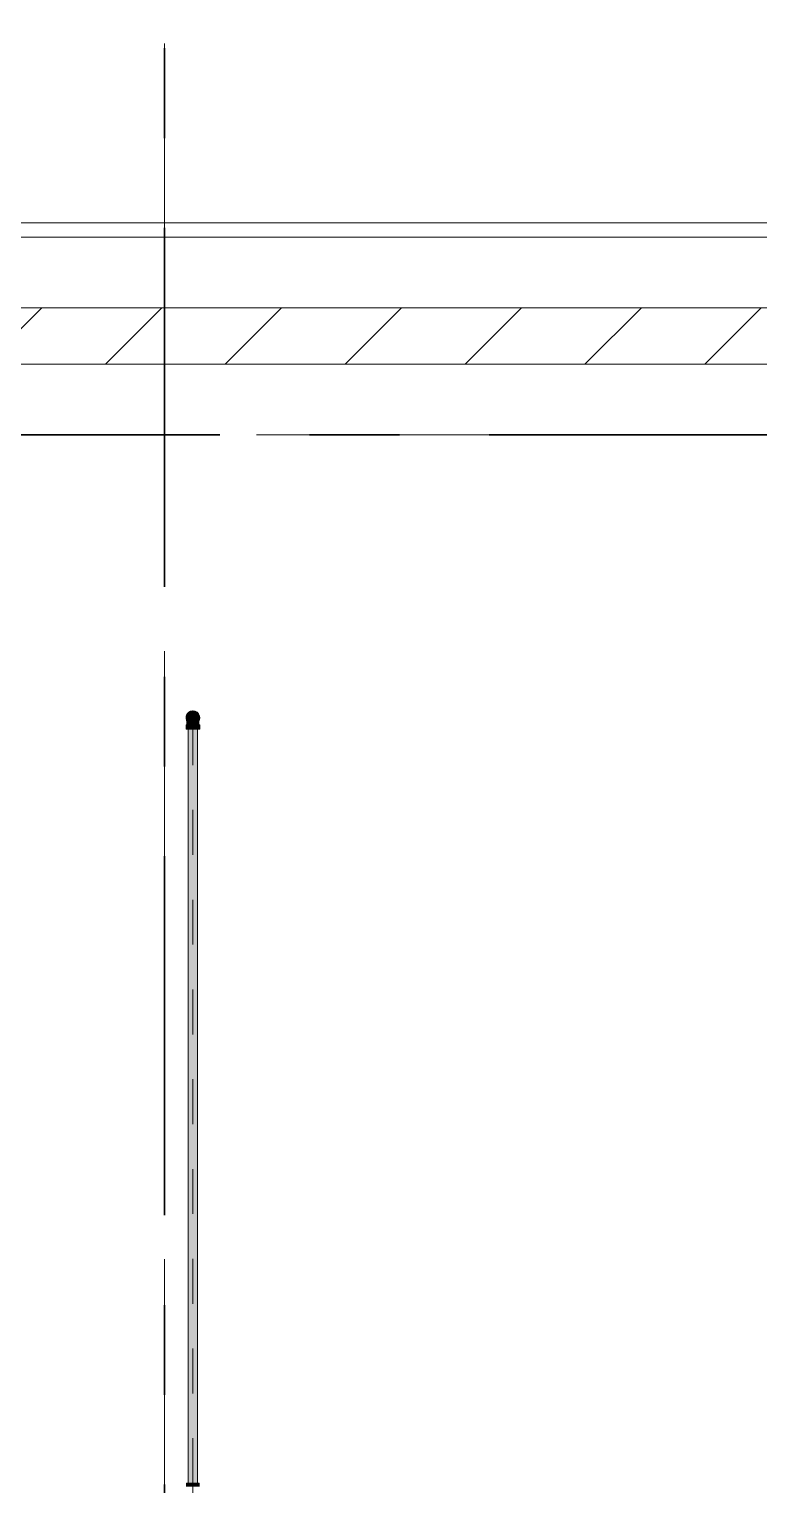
# Model space of a CAD drawing. Header units: millimetres. Extents: x -4000 to 187956, y -58990 to 162485.
# Drawn here: x 88671 to 91253, y 136737 to 141886 of the extents above; entities that cross this region are included whole.
import ezdxf

# ---------------------------------------------------------------- set-up
doc = ezdxf.new("R2010")
doc.units = ezdxf.units.MM
for name, pattern in [('Dash 1_16_', [317.5, 158.75, -158.75]), ('Grid Line', [2222.5, 1270, -317.5, 317.5, -317.5]), ('Grid Line 12_5mm', [2150, 1250, -300, 300, -300])]:
    doc.linetypes.add(name, pattern=pattern)
for name, color, linetype, lineweight in [('A-WALL', 113, 'Continuous', 13), ('A-WALL-PATT', 111, 'Continuous', 13), ('F-SPRN', 3, 'Continuous', 9), ('P-PIPE', 3, 'Continuous', 9), ('P-PIPE-CNTR', 3, 'Continuous', 9), ('S-GRID', 1, 'Continuous', 30)]:
    doc.layers.add(name, color=color, linetype=linetype, lineweight=lineweight)

# ---------------------------------------------------------------- blocks, each defined once
blk = doc.blocks.new('CMF2_NHAXUONG_A_rvt-1-FFS - TANG 1')
at = {"layer": 'A-WALL-PATT', "lineweight": 9}
h = blk.add_hatch(dxfattribs=at)
h.set_pattern_fill('FP_12', color=250, style=0, pattern_type=2)
h.set_pattern_definition([(45, (0, 0), (-212.13203, 212.13203), [])])
h.paths.add_polyline_path([(67549.8, 140700.5), (98249.8, 140700.5), (98249.8, 140900), (67549.8, 140900)])
at = {"layer": 'A-WALL', "color": 50, "lineweight": 15}
for p, q in [((98749.6, 141200), (66999.6, 141200)), ((98749.6, 141150), (66999.6, 141150)), ((67549.8, 140900), (98249.8, 140900)), ((98249.8, 140900), (67549.8, 140900)), ((88350, 140700.5), (98249.8, 140700.5))]:
    blk.add_line(p, q, dxfattribs=at)
at = {"layer": 'A-WALL', "color": 35, "lineweight": 15}
for p, q in [((98749.6, 141200), (80349.8, 141200)), ((88350, 140700.5), (98249.8, 140700.5))]:
    blk.add_line(p, q, dxfattribs=at)
at = {"layer": 'S-GRID', "linetype": 'Grid Line 12_5mm', "lineweight": 9}
for p, q in [((89150, 161185.2), (89150, -16487.4)), ((-824.3, 140450), (183641.1, 140450))]:
    blk.add_line(p, q, dxfattribs=at)
blk = doc.blocks.new('Sprinkler_Up - DN20-V121-FFS - TANG 1')
at = {"layer": 'F-SPRN', "transparency": 33554534}
for points in [[(4.6, 0), (22, 0.9), (18, 13.1), (6.9, 21.2), (-6.9, 21.2), (-18, 13.1), (-22.2, 0), (-3.9, 0.7), (-1.7, 2.9), (-1.2, 3.5), (-0.6, 4), (0.6, 4), (1.2, 3.5), (1.7, 2.9), (3.9, 0.7)], [(-6.9, -21.2), (6.9, -21.2), (18, -13.1), (22, 0), (3.9, -0.7), (1.7, -2.9), (1.2, -3.5), (0.6, -4), (-0.6, -4), (-1.2, -3.5), (-1.7, -2.9), (-4.6, 0), (-22.2, 0), (-18, -13.1), (-12.4, -17.1)], [(0, -16.7), (4.3, -16.1), (11.8, -11.8), (16.1, -4.3), (15, 6.3), (11.8, 11.8), (8.3, 14.4), (0, 16.7), (-4.3, 16.1), (-11.8, 11.8), (-16.1, 4.3), (-16.1, -4.3), (-11.8, -11.8), (-8.3, -14.4)], [(0, -15.6), (7.8, -13.5), (13.5, -7.8), (15.1, -4), (14.1, 6.3), (13.5, 7.8), (7.8, 13.5), (0, 15.6), (-7.8, 13.5), (-11, 11), (-15.1, 4), (-15.1, -4), (-11, -11), (-7.8, -13.5)], [(-10.9, -5.5), (-10.9, 5.4), (-14.5, 5.4), (-14.5, -5.5)], [(-7.7, -5.5), (-7.7, 5.4), (-10.9, 5.4), (-10.9, -5.5)], [(0, -5.5), (0, 5.4), (-7.7, 5.4), (-7.7, -5.5)], [(0, 0), (5.7, 0), (2.9, 4.9), (-2.9, 4.9), (-5.7, 0)], [(2.9, -4.9), (5.7, 0), (-5.7, 0), (-2.9, -4.9)], [(-4.6, 0), (4.6, 0), (0, 4.6)], [(0, -4.6), (4.6, 0), (-4.6, 0)], [(0, -2.6), (1.3, 0), (-1.8, 0)], [(-1.3, 0), (1.8, 0), (0, 2.6)], [(7.7, -5.5), (7.7, 5.4), (0, 5.4), (0, -5.5)], [(10.9, -5.5), (10.9, 5.4), (7.7, 5.4), (7.7, -5.5)], [(14.5, -5.5), (14.5, 5.4), (10.9, 5.4), (10.9, -5.5)]]:
    blk.add_hatch(color=1, dxfattribs=at).paths.add_polyline_path(points)
at = {"layer": 'F-SPRN', "color": 1}
for p, q in [((-11.5, 5.4), (-14.5, 5.4)), ((-14.5, 5.4), (-11.3, 5.4)), ((-14.5, 5.4), (-14.5, 3.7)), ((-14.5, 3.3), (-14.5, 0)), ((-11.5, 5.4), (-11.5, 4)), ((-10.9, 1.9), (-10.9, 3.6)), ((-10.8, 5.4), (-8, 5.4)), ((-8.1, 5.4), (-10.8, 5.4)), ((-8.1, 5.4), (-8.1, 2.8)), ((-8.1, 2.5), (-8.1, 0.7)), ((-7.7, 4.8), (-7.7, 2.7)), ((-7.7, 4.8), (-7.7, 2.7)), ((-7.7, 2.1), (-7.7, 0.5)), ((-7.7, 2.1), (-7.7, 0.5)), ((-6.7, 5.4), (-4.7, 5.4)), ((-5.8, 3.8), (-5.8, 2.2)), ((-2.1, 0), (-2.1, 0)), ((-2.1, 0), (-2.1, -0.1)), ((0, 2.1), (-0.1, 2.1)), ((2.1, 0), (2.1, 0.1)), ((2.1, 0), (2.1, 0)), ((4.7, 5.4), (6.5, 5.4)), ((7.7, 5.4), (10.8, 5.4)), ((7.7, 5.2), (7.7, 2.7)), ((7.7, 5.2), (7.7, 2.7)), ((7.7, 2.3), (7.7, 0.5)), ((7.7, 2.3), (7.7, 0.5)), ((10.8, 5.4), (8.1, 5.4)), ((8.1, 5.4), (8.1, 2.8)), ((8.1, 2.5), (8.1, 0.4)), ((10.9, 5.4), (14.5, 5.4)), ((10.9, 3.6), (10.9, 0.2)), ((14.5, 5.4), (11.5, 5.4)), ((11.5, 5.4), (11.5, 4)), ((11.5, 3), (11.5, 0.2)), ((14.5, 5.4), (14.5, -5.5)), ((-14.5, -1.3), (-14.5, -3.7)), ((-11.1, -5.5), (-14.5, -5.5)), ((-14.5, -5.5), (-11.5, -5.5)), ((-10.9, -2.6), (-10.9, -1.3)), ((-10.8, -5.5), (-8.1, -5.5)), ((-7.8, -5.5), (-10.8, -5.5)), ((-8.1, -4.2), (-8.1, -5.5)), ((-7.7, -2.7), (-7.7, -4)), ((-7.7, -2.7), (-7.7, -4)), ((-7, -5.5), (-5.8, -5.5)), ((-4.8, -5.5), (-7, -5.5)), ((-5.8, -2.3), (-5.8, -3.8)), ((0, -2.1), (0.1, -2.1)), ((7, -5.5), (4.8, -5.5)), ((5.8, -2.2), (5.8, -3.8)), ((5.8, -5.5), (7, -5.5)), ((7.7, -0.5), (7.7, -2.3)), ((7.7, -0.5), (7.7, -2.3)), ((7.7, -2.7), (7.7, -5.4)), ((7.7, -2.7), (7.7, -5.4)), ((10.8, -5.5), (7.7, -5.5)), ((8.1, -0.4), (8.1, -2.5)), ((8.1, -2.8), (8.1, -5.5)), ((8.1, -5.5), (10.8, -5.5)), ((10.9, -0.2), (10.9, -3.6)), ((14.5, -5.5), (10.9, -5.5)), ((11.5, -0.2), (11.5, -3)), ((11.5, -4), (11.5, -5.5)), ((11.5, -5.5), (14.5, -5.5))]:
    blk.add_line(p, q, dxfattribs=at)
at = {"layer": 'F-SPRN', "color": 1, "flags": 128}
for points in [[(-0.6, 2), (-0.7, 2), (-0.8, 1.9), (-0.9, 1.9), (-0.9, 1.9), (-1, 1.8), (-1.1, 1.8), (-1.2, 1.7), (-1.2, 1.7), (-1.3, 1.6), (-1.4, 1.6), (-1.4, 1.5), (-1.5, 1.5), (-1.5, 1.4), (-1.6, 1.3), (-1.6, 1.3), (-1.7, 1.2), (-1.7, 1.1), (-1.8, 1.1), (-1.8, 1), (-1.9, 0.9), (-1.9, 0.8), (-1.9, 0.8), (-2, 0.7), (-2, 0.6), (-2, 0.5), (-2, 0.5), (-2, 0.4), (-2.1, 0.3), (-2.1, 0.2), (-2.1, 0.1), (-2.1, 0)], [(-0.5, 2), (-0.6, 2), (-0.6, 2)], [(-0.1, 2.1), (-0.1, 2.1), (-0.2, 2.1), (-0.3, 2.1), (-0.4, 2), (-0.5, 2)], [(2.1, 0.1), (2.1, 0.2), (2.1, 0.2), (2.1, 0.3), (2, 0.4), (2, 0.5), (2, 0.6), (2, 0.7), (1.9, 0.7), (1.9, 0.8), (1.9, 0.9), (1.8, 1), (1.8, 1), (1.8, 1.1), (1.7, 1.2), (1.7, 1.2), (1.6, 1.3), (1.6, 1.4), (1.5, 1.4), (1.4, 1.5), (1.4, 1.5), (1.3, 1.6), (1.3, 1.7), (1.2, 1.7), (1.1, 1.7), (1.1, 1.8), (1, 1.8), (0.9, 1.9), (0.8, 1.9), (0.8, 1.9), (0.7, 2), (0.6, 2), (0.5, 2), (0.4, 2), (0.4, 2), (0.3, 2.1), (0.2, 2.1), (0.1, 2.1), (0, 2.1)], [(-2.1, -0.1), (-2.1, -0.2), (-2.1, -0.2), (-2.1, -0.3)], [(-2.1, -0.3), (-2, -0.4), (-2, -0.5), (-2, -0.6), (-2, -0.7), (-1.9, -0.7), (-1.9, -0.8), (-1.9, -0.9), (-1.8, -1), (-1.8, -1), (-1.8, -1.1), (-1.7, -1.2), (-1.7, -1.2), (-1.6, -1.3), (-1.6, -1.4), (-1.5, -1.4), (-1.4, -1.5), (-1.4, -1.5), (-1.3, -1.6), (-1.3, -1.7), (-1.2, -1.7), (-1.1, -1.7), (-1.1, -1.8), (-1, -1.8), (-0.9, -1.9), (-0.8, -1.9), (-0.8, -1.9), (-0.7, -2), (-0.6, -2), (-0.5, -2), (-0.4, -2), (-0.4, -2), (-0.3, -2.1), (-0.2, -2.1), (-0.1, -2.1), (0, -2.1)], [(0.1, -2.1), (0.1, -2.1), (0.2, -2.1), (0.3, -2.1), (0.4, -2), (0.5, -2), (0.6, -2), (0.6, -2), (0.7, -2), (0.8, -1.9), (0.9, -1.9), (0.9, -1.9), (1, -1.8), (1.1, -1.8), (1.2, -1.7), (1.2, -1.7), (1.3, -1.6), (1.4, -1.6), (1.4, -1.5), (1.5, -1.5), (1.5, -1.4), (1.6, -1.3), (1.6, -1.3), (1.7, -1.2), (1.7, -1.1), (1.8, -1.1), (1.8, -1), (1.9, -0.9), (1.9, -0.8), (1.9, -0.8), (2, -0.7), (2, -0.6), (2, -0.5), (2, -0.5), (2, -0.4), (2.1, -0.3), (2.1, -0.2), (2.1, -0.1), (2.1, 0)]]:
    blk.add_lwpolyline(points, dxfattribs=at)
at = {"layer": 'F-SPRN', "color": 1}
for radius, start, end in [(22.2, 360, 180), (21.9, 165.6773, 179.2615), (21.9, 144.7698, 162.401), (21.9, 126.6942, 143.2701), (16.7, 167.6802, 180), (16.7, 167.6802, 180), (16.7, 157.6142, 164.9693), (16.7, 157.6142, 164.9693), (15.6, 166.4265, 180), (15.6, 166.4265, 180), (15.6, 156.3845, 165), (15.6, 156.3845, 165), (16.7, 136.7213, 149.931), (16.7, 136.7213, 149.931), (15.6, 150.9409, 156.0102), (15.6, 150.9409, 156.0102), (15.6, 138.4214, 150), (15.6, 138.4214, 150), (21.9, 108.2621, 125.7507), (16.7, 121.4181, 130.5751), (16.7, 121.4181, 130.5751), (15.6, 120.5262, 133.2078), (15.6, 120.5262, 133.2078), (16.7, 106.5995, 120), (16.7, 106.5995, 120), (15.6, 114.4363, 119.9813), (15.6, 114.4363, 119.9813), (21.9, 99.348, 107.901), (4.63, 155.7832, 180), (4.63, 155.7832, 180), (16.7, 96.4143, 105), (16.7, 96.4143, 105), (4.63, 109.0192, 138.2703), (4.63, 109.0192, 138.2703), (21.9, 90.145, 98.8503), (15.6, 95.5762, 100.6843), (15.6, 95.5762, 100.6843), (2.56, 109.0192, 168.8278), (2.56, 109.0192, 168.8278), (2.04, 109.0192, 180), (16.7, 83.0684, 90), (16.7, 83.0684, 90), (4.63, 17.9592, 90), (4.63, 17.9592, 90), (3.81, 57.0577, 90), (2.56, 14.5599, 90), (2.56, 14.5599, 90), (2.04, 10.4703, 90), (21.9, 72.5583, 89.4624), (15.6, 75.573, 80.5892), (15.6, 75.573, 80.5892), (3.81, 16.1605, 43.8358), (15.6, 67.5614, 74.5481), (15.6, 67.5614, 74.5481), (16.7, 60, 75), (16.7, 60, 75), (15.6, 60.0187, 65.5637), (15.6, 60.0187, 65.5637), (21.9, 54.2493, 71.7379), (15.6, 46.7922, 60), (15.6, 46.7922, 60), (16.7, 49.4249, 58.5819), (16.7, 49.4249, 58.5819), (15.6, 30, 41.5786), (15.6, 30, 41.5786), (16.7, 30, 43.2787), (16.7, 30, 43.2787), (21.9, 36.7299, 53.3058), (15.6, 23.9898, 29.5646), (15.6, 23.9898, 29.5646), (15.6, 15, 23.6155), (15.6, 15, 23.6155), (15.6, 360, 13.6618), (15.6, 0, 13.6618), (16.7, 15, 22.3858), (16.7, 15, 22.3858), (16.7, 360, 12.3198), (16.7, 0, 12.3198), (21.9, 17.599, 35.2302), (21.9, 0.7385, 14.3227), (22.2, 180, 360), (21.9, 180.7385, 194.3227), (21.9, 195.1849, 215.2302), (21.9, 216.7299, 233.3058), (16.7, 180, 192.3198), (16.7, 180, 192.3198), (16.7, 195.0307, 204.6121), (16.7, 195.0307, 204.6121), (15.6, 181.9082, 193.6618), (15.6, 181.9082, 193.6618), (15.6, 197.3339, 209.5646), (15.6, 197.3339, 209.5646), (16.7, 210.069, 223.2787), (16.7, 210.069, 223.2787), (15.6, 212.5472, 221.5786), (15.6, 212.5472, 221.5786), (21.9, 234.2493, 251.7379), (16.7, 229.4249, 238.5819), (16.7, 229.4249, 238.5819), (15.6, 233.795, 240), (15.6, 233.795, 240), (16.7, 240, 255), (16.7, 240, 255), (15.6, 240.0187, 254.5481), (15.6, 240.0187, 254.5481), (21.9, 252.5583, 269.4624), (4.63, 197.9592, 0), (4.63, 197.9592, 360), (15.6, 255, 267.64), (15.6, 255, 267.64), (3.81, 196.1605, 360), (2.56, 191.1677, 0), (2.56, 191.1677, 360), (2.04, 190.4703, 0), (16.7, 263.0684, 270), (16.7, 263.0684, 270), (21.9, 270.145, 278.8503), (15.6, 275.5762, 280.6843), (15.6, 275.5762, 280.6843), (16.7, 276.4143, 285), (16.7, 276.4143, 285), (21.9, 279.348, 287.901), (16.7, 286.5995, 300), (16.7, 286.5995, 300), (15.6, 294.4363, 299.9813), (15.6, 294.4363, 299.9813), (21.9, 288.2621, 305.7507), (15.6, 300, 313.2078), (15.6, 300, 313.2078), (16.7, 301.4181, 310.5751), (16.7, 301.4181, 310.5751), (15.6, 318.4214, 330), (15.6, 318.4214, 330), (16.7, 316.7213, 330), (16.7, 316.7213, 330), (21.9, 306.6942, 323.2701), (15.6, 330.4354, 345), (15.6, 330.4354, 336.3845), (15.6, 339.6139, 345), (15.6, 346.3382, 360), (15.6, 346.3382, 360), (16.7, 335.3879, 345), (16.7, 335.3879, 345), (16.7, 347.6802, 360), (16.7, 347.6802, 360), (21.9, 324.7698, 344.8151), (21.9, 345.6773, 359.2615)]:
    blk.add_arc((0, 0), radius, start, end, dxfattribs=at)
blk = doc.blocks.new('Steel_Elbow_Threaded_HoaPhat - Standard-V122-FFS - TANG 1')
at = {"layer": 'P-PIPE', "lineweight": 13, "transparency": 33554534}
for points in [[(89250, 139426), (89256.2, 139426.8), (89262.1, 139429.2), (89267.1, 139433), (89272, 139440.6), (89273.3, 139443.8), (89274.1, 139450.1), (89273.3, 139456.4), (89270.9, 139462.1), (89267.1, 139467.1), (89262.1, 139471), (89256.2, 139473.4), (89250, 139474.2), (89243.8, 139473.4), (89237.9, 139471), (89233, 139467.1), (89229.1, 139462.1), (89226.7, 139456.3), (89225.9, 139450.1), (89226.7, 139443.8), (89229.1, 139438), (89233, 139433), (89237.9, 139429.2), (89243.8, 139426.8)], [(89226.7, 139409.5), (89250, 139409.5), (89250, 139424.7), (89225.9, 139424.7), (89225.9, 139409.5)], [(89274.1, 139409.5), (89273.3, 139424.7), (89250, 139424.7), (89250, 139409.5), (89273.3, 139409.5)]]:
    blk.add_hatch(color=1, dxfattribs=at).paths.add_polyline_path(points)
h = blk.add_hatch(color=1, dxfattribs=at)
h.paths.add_polyline_path([(89233.1, 139434.9), (89230.5, 139439.5), (89231.4, 139435.6)])
h.paths.add_polyline_path([(89230.4, 139424.7), (89250, 139424.7), (89250, 139428.9), (89242.8, 139430.2), (89244.1, 139428.3), (89236.6, 139433), (89232.6, 139437.1), (89233.8, 139431.9), (89231.4, 139435.6), (89229.1, 139441.6), (89229.4, 139433), (89230.5, 139433.3), (89230.6, 139429.2), (89229.3, 139428.9)])
h = blk.add_hatch(color=1, dxfattribs=at)
h.paths.add_polyline_path([(89257.2, 139430.2), (89259.7, 139430.2), (89255.9, 139428.3)])
h.paths.add_polyline_path([(89268.3, 139424.7), (89269.7, 139428.5), (89269.9, 139435.9), (89270.2, 139440), (89268.8, 139439.5), (89262.8, 139432.6), (89257.2, 139430.2), (89250, 139428.9), (89250, 139424.7), (89266, 139424.7)])
h.paths.add_polyline_path([(89265.7, 139433.4), (89266.1, 139435.6), (89268.2, 139436.4)])
at = {"layer": 'P-PIPE', "color": 20, "lineweight": 13}
for p, q in [((89228.9, 139450.1), (89228.9, 139450.1)), ((89228.9, 139442.9), (89228.9, 139443.6)), ((89228.9, 139442.2), (89228.9, 139442.9)), ((89228.9, 139439), (89228.9, 139439.8)), ((89228.9, 139438.2), (89228.9, 139439)), ((89229, 139452.6), (89229.1, 139453.5)), ((89229.5, 139455.1), (89229.7, 139455.9)), ((89233, 139462.7), (89233.6, 139463.4)), ((89234.7, 139464.7), (89235.3, 139465.3)), ((89236.5, 139466.4), (89237.2, 139466.9)), ((89237.2, 139466.9), (89237.9, 139467.4)), ((89239.3, 139468.3), (89240, 139468.7)), ((89241.6, 139469.5), (89242.3, 139469.8)), ((89242.3, 139469.8), (89243.1, 139470.1)), ((89249.8, 139471.2), (89250, 139471.2)), ((89252.5, 139471.1), (89253.4, 139471)), ((89261.2, 139468), (89261.9, 139467.5)), ((89264.6, 139465.4), (89265.2, 139464.8)), ((89266.3, 139463.6), (89266.8, 139462.9)), ((89266.8, 139462.9), (89267.3, 139462.2)), ((89267.3, 139462.2), (89267.8, 139461.5)), ((89267.8, 139461.5), (89268.2, 139460.8)), ((89268.2, 139460.8), (89268.7, 139460.1)), ((89268.7, 139460.1), (89269, 139459.3)), ((89269, 139459.3), (89269.4, 139458.5)), ((89270.3, 139456.2), (89270.5, 139455.3)), ((89270.8, 139453.7), (89271, 139452.8)), ((89271.1, 139451.2), (89271.2, 139450.3)), ((89271.2, 139450.3), (89271.2, 139450.1)), ((89271.2, 139450.1), (89271.2, 139450.1)), ((89271.2, 139445.1), (89271.2, 139444.4)), ((89271.2, 139444.4), (89271.2, 139443.8)), ((89271.2, 139443.8), (89271.2, 139443.1)), ((89271.2, 139439.2), (89271.2, 139438.4)), ((89225.9, 139424.7), (89225.9, 139409.5)), ((89230.3, 139424.7), (89225.9, 139424.7)), ((89250, 139424.7), (89225.9, 139424.7)), ((89225.9, 139409.5), (89226.7, 139409.5)), ((89225.9, 139409.5), (89250, 139409.5)), ((89226.7, 139409.5), (89233, 139409.5)), ((89228.9, 139424.7), (89242.8, 139424.7)), ((89230.1, 139424.7), (89231.7, 139424.7)), ((89233, 139424.7), (89230.3, 139424.7)), ((89231.7, 139424.7), (89232.8, 139424.7)), ((89233.8, 139424.7), (89236.4, 139424.7)), ((89233.8, 139409.5), (89237.9, 139409.5)), ((89242.7, 139424.7), (89234, 139424.7)), ((89236.4, 139424.7), (89242.8, 139424.7)), ((89238.2, 139409.5), (89250, 139409.5)), ((89243.7, 139424.7), (89250, 139424.7)), ((89243.7, 139424.7), (89250, 139424.7)), ((89250, 139424.7), (89243.8, 139424.7)), ((89256.2, 139424.7), (89250, 139424.7)), ((89274.1, 139424.7), (89250, 139424.7)), ((89250, 139424.7), (89256.3, 139424.7)), ((89250, 139424.7), (89256.3, 139424.7)), ((89250, 139409.5), (89261.8, 139409.5)), ((89250, 139409.5), (89274.1, 139409.5)), ((89257.2, 139424.7), (89263.6, 139424.7)), ((89257.2, 139424.7), (89270.8, 139424.7)), ((89266, 139424.7), (89257.3, 139424.7)), ((89262.1, 139409.5), (89266.2, 139409.5)), ((89263.6, 139424.7), (89266.2, 139424.7)), ((89268.5, 139424.7), (89267.1, 139424.7)), ((89267.1, 139409.5), (89274.1, 139409.5)), ((89267.2, 139424.7), (89268.3, 139424.7)), ((89268.3, 139424.7), (89271.2, 139424.7)), ((89274.1, 139424.7), (89268.5, 139424.7)), ((89274.1, 139409.5), (89274.1, 139424.7))]:
    blk.add_line(p, q, dxfattribs=at)
at = {"layer": 'P-PIPE', "color": 20, "lineweight": 13, "flags": 128}
for points in [[(89228.9, 139450.1), (89228.9, 139450.9), (89228.9, 139451.8), (89229, 139452.6)], [(89228.9, 139449.7), (89228.9, 139449.9), (89228.9, 139450), (89228.9, 139450.1)], [(89228.9, 139449.3), (89228.9, 139449.5), (89228.9, 139449.7)], [(89228.9, 139448.4), (89228.9, 139448.7), (89228.9, 139449), (89228.9, 139449.3)], [(89228.9, 139447.5), (89228.9, 139448), (89228.9, 139448.4)], [(89228.9, 139446.1), (89228.9, 139446.6), (89228.9, 139447.1), (89228.9, 139447.5)], [(89228.9, 139444.9), (89228.9, 139445.5), (89228.9, 139446.1)], [(89228.9, 139443.6), (89228.9, 139444.3), (89228.9, 139444.9)], [(89228.9, 139439.8), (89228.9, 139440.6), (89228.9, 139441.4), (89228.9, 139442.2)], [(89228.9, 139424.7), (89228.9, 139425.7), (89228.9, 139426.7), (89228.9, 139427.7), (89228.9, 139428.7), (89228.9, 139429.7), (89228.9, 139430.7), (89228.9, 139431.7), (89228.9, 139432.7), (89228.9, 139433.6), (89228.9, 139434.6), (89228.9, 139435.5), (89228.9, 139436.4), (89228.9, 139437.3), (89228.9, 139438.2)], [(89229.1, 139453.5), (89229.3, 139454.3), (89229.5, 139455.1)], [(89229.7, 139455.9), (89229.9, 139456.7), (89230.2, 139457.5), (89230.5, 139458.3), (89230.9, 139459.1), (89231.2, 139459.9)], [(89231.2, 139459.9), (89231.6, 139460.6), (89232.1, 139461.3)], [(89232.1, 139461.3), (89232.5, 139462), (89233, 139462.7)], [(89233.6, 139463.4), (89234.1, 139464), (89234.7, 139464.7)], [(89235.3, 139465.3), (89235.9, 139465.8), (89236.5, 139466.4)], [(89237.9, 139467.4), (89238.6, 139467.9), (89239.3, 139468.3)], [(89240, 139468.7), (89240.8, 139469.1), (89241.6, 139469.5)], [(89243.1, 139470.1), (89243.9, 139470.3), (89244.8, 139470.6)], [(89244.8, 139470.6), (89245.6, 139470.8), (89246.4, 139470.9)], [(89246.4, 139470.9), (89247.2, 139471.1), (89248.1, 139471.1)], [(89248.1, 139471.1), (89248.9, 139471.2), (89249.8, 139471.2)], [(89250, 139471.2), (89250.8, 139471.2), (89251.7, 139471.2), (89252.5, 139471.1)], [(89253.4, 139471), (89254.2, 139470.8), (89255, 139470.6)], [(89255, 139470.6), (89255.8, 139470.4), (89256.7, 139470.2)], [(89256.7, 139470.2), (89257.5, 139469.9), (89258.2, 139469.6), (89259, 139469.2), (89259.8, 139468.8)], [(89259.8, 139468.8), (89260.5, 139468.4), (89261.2, 139468)], [(89261.9, 139467.5), (89262.6, 139467.1), (89263.3, 139466.5)], [(89263.3, 139466.5), (89263.9, 139466), (89264.6, 139465.4)], [(89265.2, 139464.8), (89265.8, 139464.2), (89266.3, 139463.6)], [(89269.4, 139458.5), (89269.7, 139457.8), (89270, 139457), (89270.3, 139456.2)], [(89270.5, 139455.3), (89270.7, 139454.5), (89270.8, 139453.7)], [(89271, 139452.8), (89271.1, 139452), (89271.1, 139451.2)], [(89271.2, 139450.1), (89271.2, 139450), (89271.2, 139449.9), (89271.2, 139449.8), (89271.2, 139449.6)], [(89271.2, 139449.6), (89271.2, 139449.4), (89271.2, 139449.1)], [(89271.2, 139449.1), (89271.2, 139448.8), (89271.2, 139448.5), (89271.2, 139448.1)], [(89271.2, 139448.1), (89271.2, 139447.7), (89271.2, 139447.2)], [(89271.2, 139447.2), (89271.2, 139446.7), (89271.2, 139446.2)], [(89271.2, 139446.2), (89271.2, 139445.6), (89271.2, 139445.1)], [(89271.2, 139443.1), (89271.2, 139442.4), (89271.2, 139441.6), (89271.2, 139440.9), (89271.2, 139440.1), (89271.2, 139439.2)], [(89271.2, 139438.4), (89271.2, 139437.5), (89271.2, 139436.6), (89271.2, 139435.7), (89271.2, 139434.8), (89271.2, 139433.9), (89271.2, 139432.9), (89271.2, 139432), (89271.2, 139431), (89271.2, 139430), (89271.2, 139429), (89271.2, 139428), (89271.2, 139427), (89271.2, 139426), (89271.2, 139424.9), (89271.2, 139424.7)]]:
    blk.add_lwpolyline(points, dxfattribs=at)
at = {"layer": 'P-PIPE', "color": 20, "lineweight": 13}
for radius, start, end in [(24.1, 90, 270), (24.1, 165, 270), (24.1, 90, 164.8633), (24.1, 164.8633, 165), (21.1, 172.2328, 178.0289), (21.1, 181.9562, 187.2796), (21.1, 165.7343, 170), (21.1, 195.0335, 203.6422), (21.1, 154.6252, 162.3991), (21.1, 205.3678, 209.9924), (21.1, 150.0026, 154.1966), (21.1, 213.7408, 218.4146), (21.1, 130, 141.5729), (21.1, 218.9512, 230), (21.1, 234.1976, 239.9895), (21.1, 112.9314, 123.6981), (21.1, 240.7988, 247.0623), (21.1, 99.9303, 104.963), (21.1, 91.1041, 98.9613), (24.1, 15, 90), (24.1, 270, 90), (21.1, 75.037, 90), (24.1, 270, 315), (21.1, 54.2198, 67.6765), (21.1, 292.3295, 305.8024), (21.1, 38.4271, 50), (21.1, 310, 321.0488), (21.1, 321.5854, 326.2592), (24.1, 315, 15), (21.1, 25.3748, 29.9974), (21.1, 330.0076, 334.6322), (21.1, 17.6009, 24.7351), (21.1, 336.3578, 344.9665), (21.1, 10, 14.2657), (21.1, 345.7465, 350), (21.1, 1.9711, 7.7672), (21.1, 352.7204, 358.0438), (21.1, 255.0343, 270), (21.1, 270, 275.2662), (21.1, 279.9464, 284.9657)]:
    blk.add_arc((89250, 139450.1), radius, start, end, dxfattribs=at)
blk = doc.blocks.new('Steel_Transition_Threaded_HoaPhat - Standard-V123-FFS - TANG 1')
at = {"layer": 'P-PIPE', "lineweight": 13, "transparency": 33554534}
h = blk.add_hatch(color=1, dxfattribs=at)
h.paths.add_polyline_path([(89250, 139427.6), (89255.8, 139428.4), (89261.3, 139430.6), (89265.9, 139434.2), (89269.5, 139438.8), (89272, 139445.9), (89272, 139454.2), (89271.5, 139456.4), (89269.5, 139461.3), (89265.9, 139466), (89261.3, 139469.6), (89255.8, 139471.8), (89250, 139472.6), (89244.2, 139471.8), (89238.8, 139469.6), (89234.1, 139466), (89230.5, 139461.3), (89228.3, 139455.9), (89227.5, 139450.1), (89228.3, 139444.3), (89230.5, 139438.8), (89234.1, 139434.2), (89238.8, 139430.6), (89244.2, 139428.4)])
h.paths.add_polyline_path([(89250, 139430), (89244.8, 139430.7), (89240, 139432.7), (89235.8, 139435.9), (89232.6, 139440), (89230.6, 139444.9), (89229.9, 139450.1), (89231, 139456.4), (89232.6, 139460.1), (89235.8, 139464.3), (89240, 139467.5), (89244.8, 139469.5), (89250, 139470.2), (89255.2, 139469.5), (89260.1, 139467.5), (89264.2, 139464.3), (89269, 139456.4), (89269.4, 139455.3), (89270.1, 139450.1), (89269.4, 139444.9), (89267.4, 139440), (89264.2, 139435.9), (89260.1, 139432.7), (89255.2, 139430.7)])
for points in [[(89250, 139430), (89250, 139433.7), (89241.8, 139435.9), (89235.8, 139441.9), (89233.6, 139450.1), (89235.8, 139458.3), (89241.8, 139464.3), (89250, 139466.5), (89250, 139470.2), (89244.8, 139469.5), (89240, 139467.5), (89235.8, 139464.3), (89231, 139456.4), (89230.6, 139455.3), (89229.9, 139450.1), (89230.6, 139444.9), (89232.6, 139440), (89235.8, 139435.9), (89240, 139432.7), (89244.8, 139430.7)], [(89250, 139431.6), (89254.8, 139432.2), (89259.3, 139434.1), (89263.1, 139437), (89266, 139440.8), (89267.9, 139445.3), (89268.5, 139450.1), (89267.2, 139456.4), (89266, 139459.3), (89263.1, 139463.2), (89259.3, 139466.1), (89254.8, 139468), (89250, 139468.6), (89245.2, 139468), (89240.8, 139466.1), (89236.9, 139463.2), (89232.8, 139456.4), (89232.1, 139454.9), (89231.5, 139450.1), (89232.1, 139445.3), (89234, 139440.8), (89236.9, 139437), (89240.8, 139434.1), (89245.2, 139432.2)], [(89250, 139430), (89255.2, 139430.7), (89260.1, 139432.7), (89264.2, 139435.9), (89267.4, 139440), (89269.4, 139444.9), (89270.1, 139450.1), (89269, 139456.4), (89267.4, 139460.1), (89264.2, 139464.3), (89260.1, 139467.5), (89255.2, 139469.5), (89250, 139470.2), (89250, 139466.5), (89258.2, 139464.3), (89264.2, 139458.3), (89266.4, 139450.1), (89264.2, 139441.9), (89258.2, 139435.9), (89250, 139433.7)]]:
    blk.add_hatch(color=1, dxfattribs=at).paths.add_polyline_path(points)
at = {"layer": 'P-PIPE', "color": 20, "lineweight": 13}
for radius, start, end in [(22.5, 90, 195), (22.5, 90, 270), (22.5, 195, 270), (20.1, 166.0499, 193.9501), (20.1, 161.6229, 165), (20.1, 197.2551, 210), (20.1, 150, 161.6229), (18.5, 166.5939, 193.4061), (18.5, 166.5939, 193.4061), (18.5, 159.9387, 165), (18.5, 159.9387, 165), (18.5, 195, 202.3768), (18.5, 195, 202.3768), (20.1, 128.8856, 148.1553), (20.1, 211.8447, 231.1144), (16.4, 168.5467, 178.9063), (16.4, 184.8393, 191.4533), (18.5, 136.4297, 150), (18.5, 136.4297, 150), (18.5, 210, 223.5703), (18.5, 210, 223.5703), (16.4, 158.0319, 163.506), (16.4, 143.5463, 150), (16.4, 210.6635, 216.4537), (18.5, 123.4976, 133.2041), (18.5, 123.4976, 133.2041), (18.5, 226.7959, 236.5024), (18.5, 226.7959, 236.5024), (20.1, 109.6859, 125.0043), (20.1, 234.9957, 255), (16.4, 230.4733, 236.6389), (16.4, 121.0738, 128.0319), (18.5, 106.819, 120), (18.5, 106.819, 120), (18.5, 240, 255), (18.5, 240, 255), (16.4, 115.1607, 120), (16.4, 240, 246.5955), (16.4, 107.4657, 111.9681), (16.4, 250.3629, 255), (20.1, 100.9975, 105), (20.1, 255.0607, 267.9279), (18.5, 91.4353, 103.2046), (18.5, 91.4353, 103.2046), (16.4, 96.2132, 104.6042), (18.5, 258.0986, 270), (18.5, 258.0986, 270), (20.1, 90.5246, 98.5089), (16.4, 264.1652, 268.506), (22.5, 300, 90), (22.5, 270, 90), (18.5, 78.0986, 90), (18.5, 78.0986, 90), (22.5, 270, 300), (20.1, 270.5246, 278.5089), (18.5, 271.4353, 283.2046), (18.5, 271.4353, 283.2046), (20.1, 75.0607, 87.9279), (16.4, 276.2132, 283.9063), (20.1, 280.9975, 285), (18.5, 60, 75), (18.5, 60, 75), (16.4, 66.9681, 72.9388), (16.4, 287.4657, 291.9681), (20.1, 54.9957, 75), (18.5, 286.819, 300), (18.5, 286.819, 300), (16.4, 293.4045, 300), (20.1, 289.6859, 305.0043), (16.4, 50.4733, 56.6389), (18.5, 46.7959, 56.5024), (18.5, 46.7959, 56.5024), (18.5, 303.4976, 313.2041), (18.5, 303.4976, 313.2041), (20.1, 31.8447, 51.1144), (20.1, 308.8856, 328.1553), (16.4, 30, 38.0319), (18.5, 30, 43.5703), (18.5, 30, 43.5703), (18.5, 316.4297, 330), (18.5, 316.4297, 330), (16.4, 338.0319, 342.8691), (16.4, 353.5463, 8.0319), (18.5, 337.6232, 345), (18.5, 337.6232, 345), (20.1, 18.3771, 30), (18.5, 15, 20.0613), (18.5, 15, 20.0613), (20.1, 330, 342.7449), (18.5, 346.5939, 13.4061), (18.5, 346.5939, 13.4061), (20.1, 15, 18.3771), (20.1, 346.0499, 13.9501)]:
    blk.add_arc((89250, 139450.1), radius, start, end, dxfattribs=at)

msp = doc.modelspace()

# ---------------------------------------------------------------- block references
at = {"lineweight": 5}
msp.add_blockref('CMF2_NHAXUONG_A_rvt-1-FFS - TANG 1', (0, 0), dxfattribs=at)

# ---------------------------------------------------------------- next in the draw order: hatches: boundary and pattern name
at = {"layer": 'P-PIPE', "transparency": 33554534}
for points in [[(89241.7, 139435.6), (89242.8, 139437.6), (89241.7, 139441.7), (89242.8, 139445.9), (89245.8, 139449), (89257.2, 139454.3), (89258.4, 139458.4), (89257.2, 139462.6), (89255.9, 139464.3), (89250, 139466.8), (89241.7, 139464.6), (89235.5, 139458.4), (89233.3, 139450.1), (89235.5, 139441.7), (89238.2, 139438.3)], [(89250, 139433.4), (89258.4, 139435.6), (89261.8, 139438.3), (89266.1, 139445.8), (89266.1, 139454.4), (89261.8, 139461.9), (89258.4, 139464.6), (89250, 139466.8), (89245.7, 139466.2), (89238.2, 139461.9), (89233.9, 139454.4), (89233.9, 139445.8), (89238.2, 139438.3), (89241.7, 139435.6)], [(89250, 136742.6), (89250, 139409.5), (89233.3, 139409.5), (89233.9, 136742.6), (89245.7, 136742.6)], [(89250, 136742.6), (89266.7, 136742.6), (89266.1, 139409.5), (89250, 139409.5), (89250, 136828.3)], [(89250, 136730.8), (89272.5, 136730.8), (89271.7, 136742.6), (89227.5, 136742.6), (89228.3, 136730.8), (89244.2, 136730.8)]]:
    msp.add_hatch(color=1, dxfattribs=at).paths.add_polyline_path(points)

# ---------------------------------------------------------------- next in the draw order: linework, layer by layer
at = {"layer": 'P-PIPE', "color": 20, "lineweight": 13}
for p, q in [((89233.3, 139409.5), (89233.3, 136742.6)), ((89237.9, 139409.5), (89233.3, 139409.5)), ((89261.8, 139409.5), (89238.2, 139409.5)), ((89266.7, 139409.5), (89262.1, 139409.5)), ((89266.7, 136742.6), (89266.7, 139409.5)), ((89227.5, 136742.6), (89227.5, 136730.8)), ((89233.2, 136742.6), (89227.5, 136742.6)), ((89272.5, 136742.6), (89227.5, 136742.6)), ((89233.3, 136742.6), (89233.9, 136742.6)), ((89234, 136742.6), (89238.2, 136742.6)), ((89238.1, 136742.6), (89234.1, 136742.6)), ((89238.7, 136742.6), (89261.3, 136742.6)), ((89261.3, 136742.6), (89238.8, 136742.6)), ((89261.8, 136742.6), (89266, 136742.6)), ((89265.9, 136742.6), (89261.9, 136742.6)), ((89266.1, 136742.6), (89266.7, 136742.6)), ((89272.5, 136742.6), (89266.8, 136742.6)), ((89272.5, 136730.8), (89272.5, 136742.6))]:
    msp.add_line(p, q, dxfattribs=at)
at = {"layer": 'P-PIPE', "color": 1}
for centre, radius, start, end in [((89250, 139450.1), 16.7, 170.1108, 177.203), ((89250, 139450.1), 16.7, 182.797, 189.8892), ((89250, 139450.1), 16.7, 190.2154, 195.2487), ((89250, 139450.1), 16.7, 157.579, 164.2722), ((89250, 139450.1), 16.7, 231.8726, 237.203), ((89250, 139441.7), 8.35, 172.0327, 181.5407), ((89250, 139441.7), 8.35, 199.9004, 209.0413), ((89250, 139441.7), 8.35, 131.0366, 150), ((89250, 139441.7), 8.35, 226.6998, 237.8461), ((89250, 139441.7), 8.35, 115.6806, 125.5287), ((89250, 139441.7), 8.35, 100.6842, 114.0387), ((89250, 139441.7), 8.35, 249.0027, 259.2369), ((89250, 139450.1), 16.7, 264.6626, 273.5288), ((89250, 139441.7), 8.35, 90, 100.6842), ((89250, 139458.4), 8.35, 270, 280.6842), ((89250, 139458.4), 8.35, 69.0027, 79.2369), ((89250, 139458.4), 8.35, 316.3183, 330), ((89250, 139458.4), 8.35, 20.1285, 29.0413), ((89250, 139458.4), 8.35, 8.0385, 17.9918), ((89250, 139458.4), 8.35, 352.2824, 1.6717), ((89250, 139450.1), 16.7, 46.0317, 57.203), ((89250, 139450.1), 16.7, 308.1274, 313.9683), ((89250, 139450.1), 16.7, 39.3092, 45.2846), ((89250, 139450.1), 16.7, 314.7154, 320.6908), ((89250, 139450.1), 16.7, 32.3031, 39.2955), ((89250, 139450.1), 16.7, 26.1093, 31.0974), ((89250, 139450.1), 16.7, 328.9026, 336.686), ((89250, 139450.1), 16.7, 16.9375, 22.421), ((89250, 139450.1), 16.7, 337.2636, 343.0625), ((89250, 139450.1), 16.7, 4.3093, 9.8892)]:
    msp.add_arc(centre, radius, start, end, dxfattribs=at)
at = {"layer": 'P-PIPE-CNTR', "color": 1, "linetype": 'Dash 1_16_'}
for p, q in [((89225, 139450.1), (89227.5, 139450.1)), ((89227.8, 139450.1), (89231.5, 139450.1)), ((89231.5, 139450.1), (89233.3, 139450.1)), ((89236.9, 139450.1), (89240.4, 139450.1)), ((89240.4, 139450.1), (89242.3, 139450.1)), ((89245.4, 139450.1), (89247.6, 139450.1)), ((89248.7, 139450.1), (89250, 139450.1)), ((89250, 139472.6), (89250, 139475.1)), ((89250, 139471.2), (89250, 139472.6)), ((89250, 139468.6), (89250, 139470.2)), ((89250, 139463.6), (89250, 139465.2)), ((89250, 139459.8), (89250, 139462.6)), ((89250, 139456.4), (89250, 139459.1)), ((89250, 139452.6), (89250, 139454.3)), ((89250, 139450.1), (89250, 139452.1)), ((89250, 139448), (89250, 139450.1)), ((89250, 139450.1), (89251.3, 139450.1)), ((89250, 139445.9), (89250, 139447.5)), ((89250, 139441.1), (89250, 139444.6)), ((89250, 139438.1), (89250, 139440.4)), ((89250, 139435), (89250, 139436.5)), ((89250, 139432.2), (89250, 139433.4)), ((89250, 139430), (89250, 139431.6)), ((89251.8, 139450.1), (89254.6, 139450.1)), ((89255.7, 139450.1), (89263.5, 139450.1)), ((89266.4, 139450.1), (89268.5, 139450.1)), ((89268.5, 139450.1), (89272, 139450.1)), ((89272.5, 139450.1), (89275, 139450.1)), ((89250, 139427.6), (89250, 139428.9)), ((89250, 139425.1), (89250, 139427.6)), ((89250, 136742.6), (89250, 139409.5)), ((89250, 136742.6), (89250, 139409.5))]:
    msp.add_line(p, q, dxfattribs=at)
at = {"layer": 'P-PIPE-CNTR', "color": 20, "lineweight": 13}
for p, q in [((89250, 139449.5), (89250, 139450.1)), ((89250, 139447.7), (89250, 139449.2)), ((89250, 139441.4), (89250, 139446)), ((89250, 139438.8), (89250, 139440.8)), ((89250, 139435.7), (89250, 139437.2)), ((89250, 139432.9), (89250, 139434.1)), ((89250, 139430.5), (89250, 139432.2)), ((89250, 139428), (89250, 139429.4)), ((89250, 139426.1), (89250, 139427.9)), ((89250, 139424.7), (89250, 139426.1)), ((89250, 139409.5), (89250, 139424.7)), ((89250, 136693.6), (89250, 136742.6))]:
    msp.add_line(p, q, dxfattribs=at)
at = {"layer": 'S-GRID', "linetype": 'Grid Line'}
for p, q in [((89150, 161185.2), (89150, -16487.4)), ((-824.3, 140450), (183641.1, 140450))]:
    msp.add_line(p, q, dxfattribs=at)

# ---------------------------------------------------------------- next in the draw order: block references
at = {"layer": 'F-SPRN', "color": 1}
msp.add_blockref('Sprinkler_Up - DN20-V121-FFS - TANG 1', (89250, 139450.1), dxfattribs=at)
at = {"layer": 'P-PIPE', "color": 20, "lineweight": 13}
for name in ['Steel_Elbow_Threaded_HoaPhat - Standard-V122-FFS - TANG 1', 'Steel_Transition_Threaded_HoaPhat - Standard-V123-FFS - TANG 1']:
    msp.add_blockref(name, (0, 0), dxfattribs=at)

doc.saveas('drawing.dxf')
